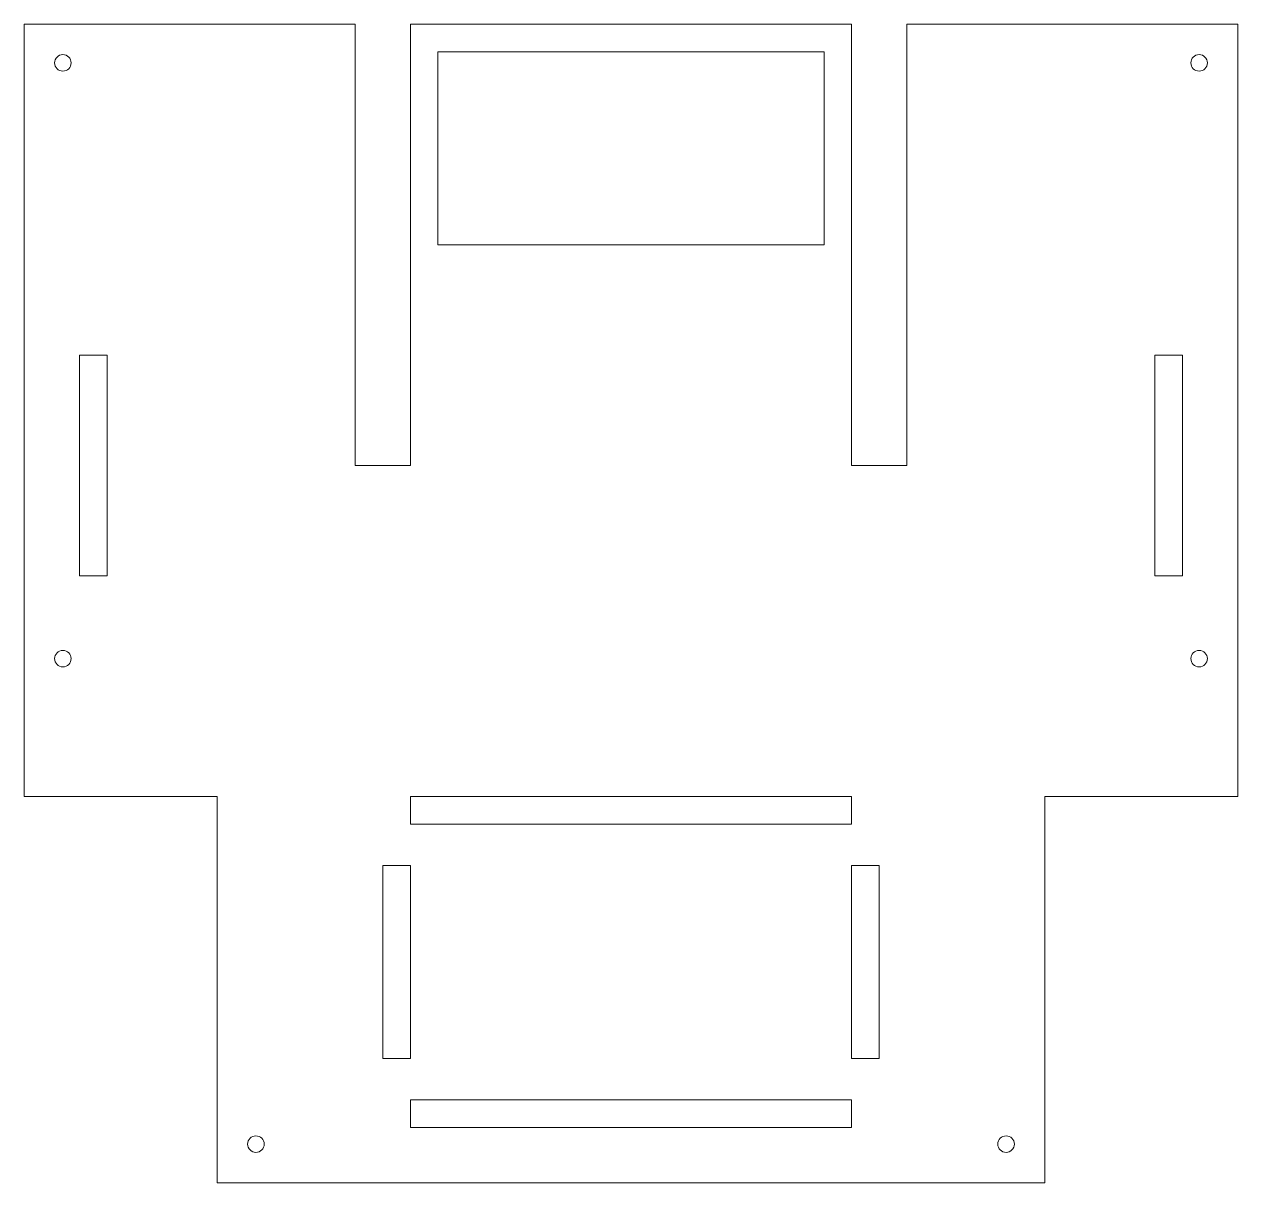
# Model space of a CAD drawing. Header units: millimetres. Extents: x -220 to 0, y 0 to 210.
import ezdxf

# ---------------------------------------------------------------- set-up
doc = ezdxf.new("R2010")
doc.units = ezdxf.units.MM

msp = doc.modelspace()

# ---------------------------------------------------------------- linework, layer by layer
at = {"color": 7, "linetype": 'Continuous', "lineweight": 15}
for p, q in [((-220, 210), (-220, 70)), ((-160, 210), (-220, 210)), ((-160, 210), (-160, 130)), ((-150, 210), (-150, 130)), ((-70, 210), (-150, 210)), ((-70, 210), (-70, 130)), ((-60, 210), (-60, 130)), ((0, 210), (-60, 210)), ((0, 70), (0, 210)), ((-145, 205), (-75, 205)), ((-145, 205), (-145, 170)), ((-75, 205), (-75, 170)), ((-145, 170), (-75, 170)), ((-205, 150), (-210, 150)), ((-210, 150), (-210, 110)), ((-205, 110), (-205, 150)), ((-10, 150), (-15, 150)), ((-15, 150), (-15, 110)), ((-10, 110), (-10, 150)), ((-150, 130), (-160, 130)), ((-70, 130), (-60, 130)), ((-210, 110), (-205, 110)), ((-15, 110), (-10, 110)), ((-185, 70), (-220, 70)), ((-185, 0), (-185, 70)), ((-70, 70), (-150, 70)), ((-150, 70), (-150, 65)), ((-70, 65), (-70, 70)), ((0, 70), (-35, 70)), ((-35, 70), (-35, 0)), ((-150, 65), (-70, 65)), ((-150, 57.5), (-155, 57.5)), ((-155, 57.5), (-155, 22.5)), ((-150, 22.5), (-150, 57.5)), ((-65, 57.5), (-70, 57.5)), ((-70, 57.5), (-70, 22.5)), ((-65, 22.5), (-65, 57.5)), ((-155, 22.5), (-150, 22.5)), ((-70, 22.5), (-65, 22.5)), ((-70, 15), (-150, 15)), ((-150, 15), (-150, 10)), ((-70, 10), (-70, 15)), ((-150, 10), (-70, 10)), ((-185, 0), (-35, 0))]:
    msp.add_line(p, q, dxfattribs=at)
for centre in [(-213, 203), (-7, 203), (-213, 95), (-7, 95), (-178, 7), (-42, 7)]:
    msp.add_circle(centre, 1.5, dxfattribs=at)

doc.saveas('drawing.dxf')
